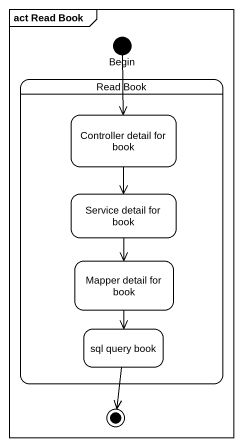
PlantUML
@startuml
mainframe act Read Book
hide empty description
state Begin <<start>>
state "Read Book" as Read_Book {
  state "Controller detail for book" as Controller_detail_for_book
  state "Service detail for book" as Service_detail_for_book
  state "Mapper detail for book" as Mapper_detail_for_book
  state "sql query book" as sql_query_book
}
state final1 <<end>>
Begin --> Controller_detail_for_book
Controller_detail_for_book --> Service_detail_for_book
Service_detail_for_book --> Mapper_detail_for_book
Mapper_detail_for_book --> sql_query_book
sql_query_book --> final1
@enduml
